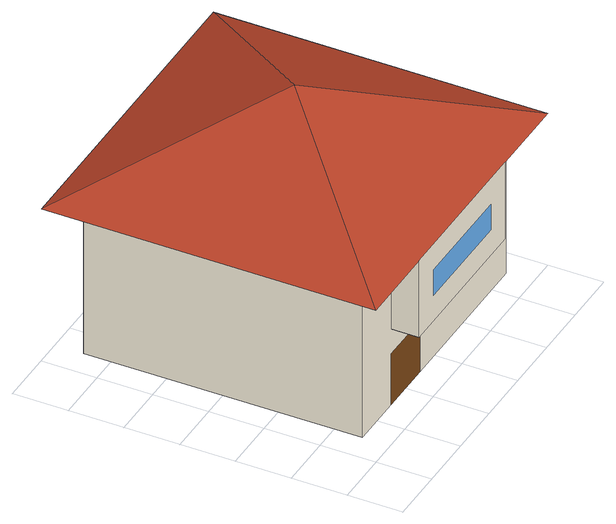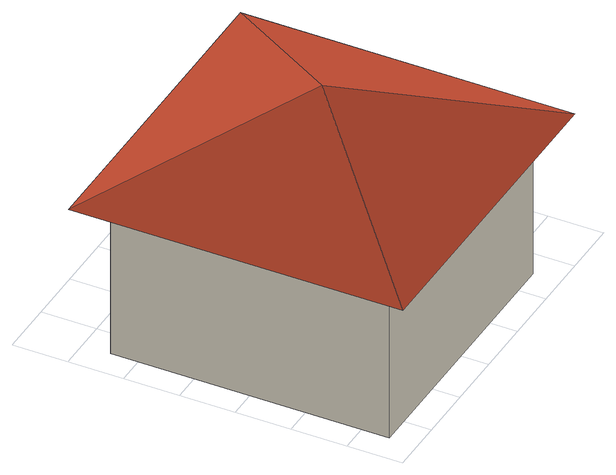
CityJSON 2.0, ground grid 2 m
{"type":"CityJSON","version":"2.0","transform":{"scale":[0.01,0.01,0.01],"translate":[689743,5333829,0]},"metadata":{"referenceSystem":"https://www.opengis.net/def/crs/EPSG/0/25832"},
"CityObjects":{
"building1":{"type":"Building","attributes":{"description":"Building011 is a building object which has only Boundaries, Door and Window surfaces with the relativeToTerrain attribute.","name":"Building 11","Height.highReference":"highestRoofEdge","Height.lowReference":"lowestGroundPoint","Height.status":"measured","measuredHeight":9},"geometry":[{"type":"MultiSurface","lod":"3","boundaries":[[[0,1,2,3]],[[4,5,6,7,8]],[[8,7,9]],[[10,4,8]],[[10,8,9]],[[0,3,11,12]],[[2,13,11,3]],[[14,15,16,17,18,1,19,20,21,22,0,12]],[[16,15,23,24]],[[14,6,23,15]],[[17,16,24,5]],[[6,5,24,23],[25,26,27,28]],[[1,18,13,2]],[[7,6,14,12,11,13,18,17,5,4,10,9]],[[22,19,20,21]],[[27,26,25,28]]],"semantics":{"surfaces":[{"type":"GroundSurface"},{"type":"RoofSurface"},{"type":"WallSurface"},{"type":"OuterCeilingSurface"},{"type":"Door"},{"type":"Window"}],"values":[0,1,1,1,1,2,2,2,2,2,2,2,2,3,4,5]}}]}
},
"vertices":[
[100,100,0],[1100,100,0],[1100,1100,0],[100,1100,0],[1200,0,600],[900,0,600],[300,0,600],[0,0,600],[600,600,900],[0,1200,600],[1200,1200,600],[100,1100,600],[100,100,600],[1100,1100,600],[300,100,600],[300,100,300],[900,100,300],[900,100,600],[1100,100,600],[500,100,0],[500,100,200],[300,100,200],[300,100,0],[300,0,300],[900,0,300],[800,0,400],[800,0,500],[400,0,500],[400,0,400]
]}
